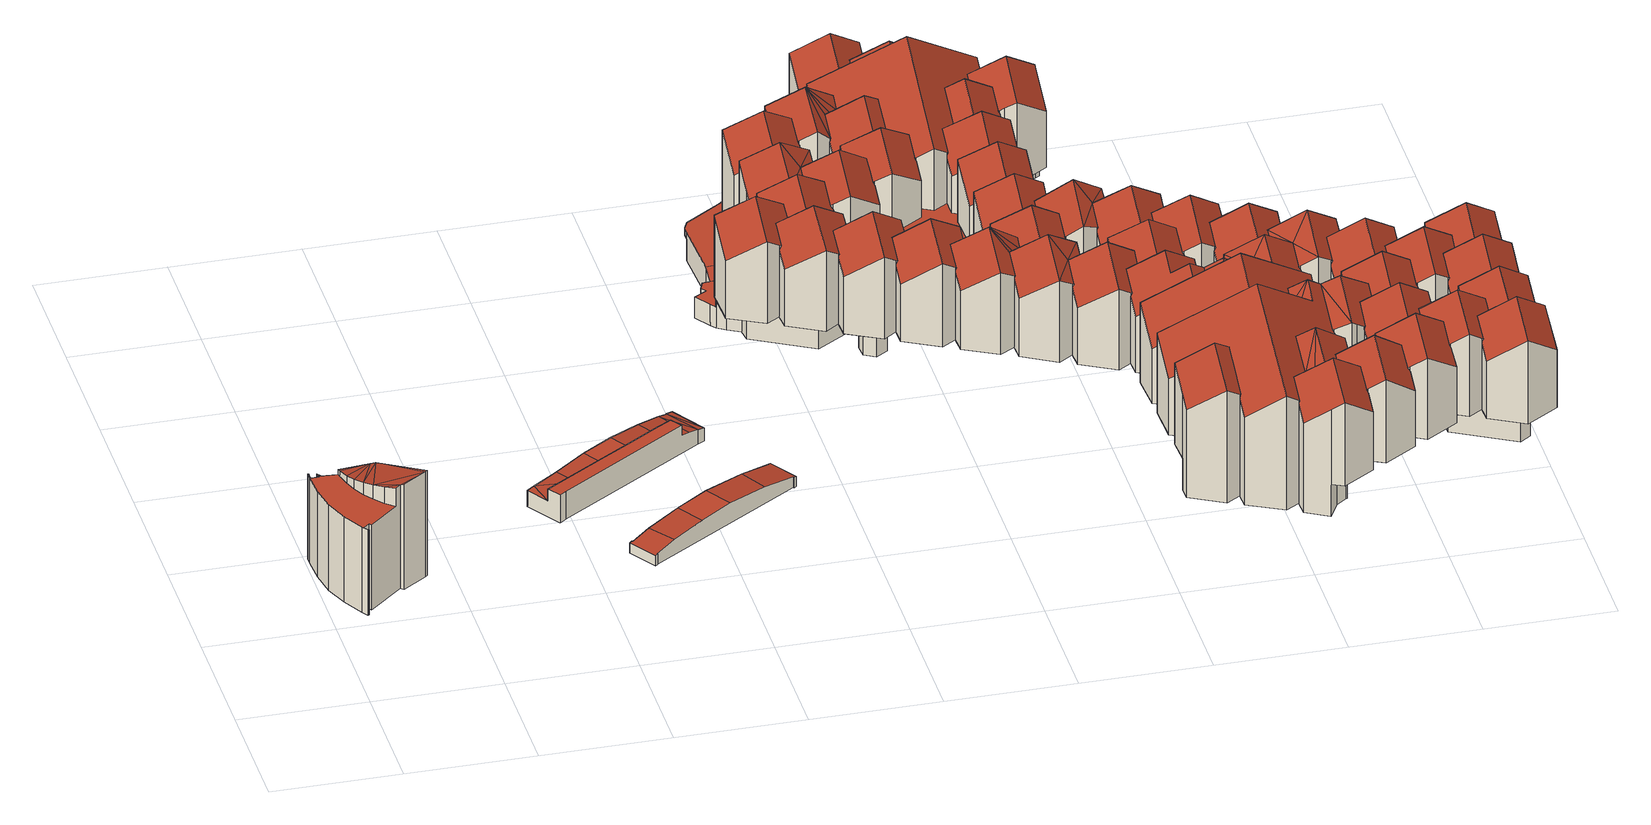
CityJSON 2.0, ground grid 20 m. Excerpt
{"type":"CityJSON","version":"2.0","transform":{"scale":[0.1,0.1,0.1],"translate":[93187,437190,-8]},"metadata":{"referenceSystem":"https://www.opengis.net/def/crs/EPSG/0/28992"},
"CityObjects":{
"building1":{"type":"Building","attributes":{"measuredHeight":17.92,"yearOfConstruction":1975,"LAAGSTE_BOUWLAAG":"-1","AANTAL_BOUWLAGEN":"2","AANTAL_ADRESSEN":"2","WIJK":"Rotterdam Centrum","PANDSOORT":"Vrijstaand","BUURT":"Stadsdriehoek","HOOGSTE_BOUWLAAG":"0"},"address":[{"CountryName":"Nederland","LocalityName":"Rotterdam","ThoroughfareNumber":"1-3","ThoroughfareName":"Blaak","PostalCode":"3011GA"}],"geometry":[{"type":"Solid","lod":"2","boundaries":[[[[0,1,2,3]],[[4,5,6,7]],[[8,9,10,11]],[[12,13,14,15]],[[11,12,15,8]],[[13,16,17,14]],[[16,18,19,20,21,17]],[[20,22,23,21]],[[24,25,26,27]],[[25,28,29,26]],[[30,31,32,33]],[[7,24,27,4]],[[34,35,36,37]],[[28,38,39,29]],[[38,40,41,39]],[[40,42,43,41]],[[35,43,42,36]],[[37,32,31,34]],[[1,44,45,46,2]],[[47,48,2,46,49]],[[9,45,44,10]],[[47,50,51,48]],[[49,52,53,47]],[[51,50,53,52,30,33]],[[54,0,3,55]],[[18,56,57,19]],[[58,59,60,61]],[[59,54,55,60]],[[22,6,5,23]],[[56,62,63,57]],[[62,58,61,63]],[[44,54,59]],[[44,1,0]],[[44,0,54]],[[44,59,58]],[[10,44,58]],[[10,58,62]],[[12,10,62]],[[16,62,56]],[[12,62,16]],[[16,56,18]],[[11,10,12]],[[12,16,13]],[[22,20,19,57,63,61,60,55,3,2,48,51,33,32,37,36,42,40,38,28,25,24,7,6]],[[47,53,50]],[[8,15,14,17,21,23,5,4,27,26,29,39,41,43,35,34,31,30,52,49,46,45,9]]]],"semantics":{"surfaces":[{"type":"WallSurface"},{"type":"RoofSurface"},{"type":"GroundSurface"}],"values":[[0,0,0,0,0,0,0,0,0,0,0,0,0,0,0,0,0,0,0,0,0,0,0,0,0,0,0,0,0,0,0,1,1,1,1,1,1,1,1,1,1,1,1,1,1,2]]}}]},
"building2":{"type":"Building","attributes":{"measuredHeight":4.65,"yearOfConstruction":1975,"LAAGSTE_BOUWLAAG":"0","AANTAL_BOUWLAGEN":"1","WIJK":"Rotterdam Centrum","BUURT":"Stadsdriehoek","HOOGSTE_BOUWLAAG":"0"},"geometry":[{"type":"Solid","lod":"2","boundaries":[[[[64,65,66,67]],[[68,69,70,71,72,73,74,75,76]],[[77,78,79,80]],[[81,82,83,84]],[[85,86,87,88]],[[89,90,91,92]],[[93,77,80,94]],[[86,95,64,67,91,90,87]],[[73,81,84,74]],[[94,85,88,93]],[[96,97,98,83,82,99]],[[92,96,99,89]],[[65,100,101,66]],[[102,103,104,105]],[[103,106,107,104]],[[106,98,97,107]],[[100,102,105,101]],[[71,79,78,72]],[[68,76,103,102]],[[74,84,83]],[[98,74,83]],[[106,74,98]],[[106,75,74]],[[69,68,102,100]],[[64,95,70,69,100,65]],[[94,86,85]],[[94,80,71]],[[94,71,86]],[[86,71,70]],[[86,70,95]],[[80,79,71]],[[66,101,105,104,107,97,96,92,91,67]],[[76,75,106,103]],[[73,72,78,77,93,88,87,90,89,99,82,81]]]],"semantics":{"surfaces":[{"type":"WallSurface"},{"type":"RoofSurface"},{"type":"GroundSurface"}],"values":[[0,0,0,0,0,0,0,0,0,0,0,0,0,0,0,0,0,0,1,1,1,1,1,1,1,1,1,1,1,1,1,1,1,2]]}}]},
"building3":{"type":"Building","attributes":{"measuredHeight":3.43,"yearOfConstruction":1982,"LAAGSTE_BOUWLAAG":"-1","AANTAL_BOUWLAGEN":"2","AANTAL_ADRESSEN":"1","WIJK":"Rotterdam Centrum","PANDSOORT":"Vrijstaand","BUURT":"Stadsdriehoek","HOOGSTE_BOUWLAAG":"0"},"address":[{"CountryName":"Nederland","LocalityName":"Rotterdam","ThoroughfareNumber":"11","ThoroughfareName":"Blaak","PostalCode":"3011GA"}],"geometry":[{"type":"Solid","lod":"2","boundaries":[[[[108,109,110,111]],[[112,113,114,115]],[[116,112,115,117]],[[118,119,120,121]],[[121,122,123,118]],[[119,114,113,120]],[[116,117,124,125,126,127,128,129]],[[130,131,132,133,123,122,134,135]],[[136,108,111,137]],[[137,138,139,136]],[[138,135,134,139]],[[128,110,109,129]],[[125,124,133,132]],[[118,123,133,124,117,115,114,119]],[[126,125,132,131]],[[127,126,131,130]],[[135,138,137,111,110,128,127,130]],[[134,122,121,120,113,112,116,129,109,108,136,139]]]],"semantics":{"surfaces":[{"type":"WallSurface"},{"type":"RoofSurface"},{"type":"GroundSurface"}],"values":[[0,0,0,0,0,0,0,0,0,0,0,0,1,1,1,1,1,2]]}}]},
"building4":{"type":"Building","attributes":{"measuredHeight":31.11,"yearOfConstruction":1984,"LAAGSTE_BOUWLAAG":"0","AANTAL_BOUWLAGEN":"8","AANTAL_ADRESSEN":"63","WIJK":"Rotterdam Centrum","PANDSOORT":"Half vrijstaand","BUURT":"Stadsdriehoek","HOOGSTE_BOUWLAAG":"6"},"address":[{"CountryName":"Nederland","LocalityName":"Rotterdam","ThoroughfareNumber":"22-110","ThoroughfareName":"Overblaak","PostalCode":"3011MH"}],"geometry":[{"type":"MultiSurface","lod":"2","boundaries":[[[140,141,142,143]],[[141,144,145,142]],[[144,146,147,145]],[[146,148,149,147]],[[148,150,151,149]],[[150,152,153,151]],[[152,154,155,153]],[[154,156,157,155]],[[156,158,159,157]],[[158,160,161,159]],[[160,162,163,161]],[[162,164,165,163]],[[164,166,167,165]],[[168,169,167,166,170,171]],[[170,172,173,171]],[[172,174,175,173]],[[174,176,177,175]],[[178,179,180,181]],[[179,182,183,180]],[[182,184,185,183]],[[186,187,188,189]],[[190,191,192,193]],[[194,195,196,197]],[[198,199,200,201]],[[199,202,203,200]],[[202,204,205,203]],[[204,194,197,205]],[[195,206,207,196]],[[208,209,210,211]],[[212,213,214,215]],[[206,216,217,207]],[[216,218,219,217]],[[220,221,222,223]],[[224,220,223,225]],[[226,227,228,229]],[[230,231,232,233]],[[231,234,235,232]],[[236,237,238,239]],[[240,241,242,243]],[[244,236,239,245]],[[209,246,247,210]],[[246,248,249,247]],[[250,251,252,253]],[[241,254,255,242]],[[254,256,257,255]],[[248,258,259,249]],[[260,261,262,263]],[[261,264,265,262]],[[264,266,267,265]],[[268,269,270,271]],[[269,272,273,270]],[[274,275,276,277]],[[275,278,279,276]],[[280,244,245,281]],[[256,280,281,257]],[[282,274,277,283]],[[284,285,286,287]],[[285,288,289,286]],[[290,208,211,291]],[[213,292,293,214]],[[294,226,229,295]],[[288,296,297,289]],[[296,284,287,297]],[[258,290,291,259]],[[266,298,299,267]],[[300,268,271,301]],[[298,300,301,299]],[[278,302,303,279]],[[304,305,306,307]],[[308,309,310,311]],[[272,260,263,273]],[[237,240,243,238]],[[227,304,307,228]],[[184,186,189,185]],[[312,190,193,313]],[[309,314,315,310]],[[316,212,215,317]],[[302,318,319,303]],[[318,320,321,319]],[[320,250,253,321]],[[322,323,324,325]],[[305,326,327,306]],[[328,329,330,331,332]],[[333,329,328,334]],[[335,336,337,338]],[[339,340,341,342]],[[343,344,345,346,347]],[[347,348,349,343]],[[350,351,352,353]],[[354,355,356,357]],[[352,351,358,169,168]],[[358,359,360,169]],[[361,362,363,364]],[[326,335,338,327]],[[365,366,367,368,369]],[[370,367,366]],[[371,372,373,374]],[[372,375,376,373]],[[375,339,342,376]],[[340,316,317,341]],[[377,378,379,380,381]],[[382,381,380,383]],[[384,385,222,223]],[[386,384,223,225]],[[387,388,389,390]],[[391,392,393,394]],[[395,391,394,396]],[[397,395,143,398]],[[399,400,401,402]],[[403,361,364,404]],[[405,387,390,406]],[[407,408,324,323,409]],[[410,407,409,411]],[[412,413,414,415,416]],[[417,412,416]],[[418,419,420,421,422]],[[418,423,419]],[[424,425,426,427]],[[428,429,425,426]],[[429,430,431,425]],[[432,431,425,424]],[[433,434,435,436,437]],[[433,438,434]],[[439,440,441,442]],[[443,444,445,446]],[[356,355,447,448,449]],[[450,448,447,451]],[[452,453,454,455]],[[456,457,458,459]],[[460,382,383,461]],[[462,463,464,465]],[[466,467,468,469]],[[470,471,472,473]],[[474,470,473,475]],[[476,331,330,477]],[[472,471,478,479,480]],[[471,481,478]],[[482,433,437,483]],[[484,466,469,485]],[[486,482,483,487]],[[488,452,455,489]],[[490,491,477]],[[477,491,492,493,476]],[[221,428,426,222]],[[427,385,222,426]],[[494,495,496,497,498,499]],[[499,498,178,181]],[[495,500,501,496]],[[462,465,502,503,504]],[[505,462,504]],[[500,506,507,501]],[[508,509,510,511]],[[509,512,513,510]],[[514,432,515,516]],[[517,460,461,518]],[[407,519,520,408]],[[444,521,522,445]],[[479,456,459,480]],[[523,524,525,526,527]],[[526,525,528,529,530,531]],[[176,524,523,177]],[[506,530,529,507]],[[532,514,516,533,534]],[[512,514,532,513]],[[535,536,537,538]],[[539,535,538,540]],[[463,541,542,464]],[[543,539,540,544]],[[448,545,546,449]],[[547,548,549,550]],[[401,400,551,547,550]],[[552,547,551,553]],[[554,555,556,557]],[[430,224,225,431]],[[558,386,181]],[[558,515,432,386]],[[555,559,560,556]],[[561,562,563,564]],[[562,418,422,563]],[[367,565,566,368]],[[565,567,568,566]],[[569,570,571,572]],[[570,573,574,571]],[[575,576,577,578]],[[579,580,581,582]],[[583,584,585,586]],[[584,587,588,585]],[[576,589,590,577]],[[591,592,593,594]],[[592,595,596,593]],[[597,598,599,600]],[[601,602,603,604]],[[602,605,606,603]],[[580,607,608,581]],[[412,609,610,413]],[[609,611,612,610]],[[613,597,600,614]],[[615,616,617,618]],[[619,620,621,622]],[[623,624,625,626]],[[627,628,629,630]],[[631,632,633,634]],[[635,636,637,638]],[[639,640,527,641]],[[642,643,644,645]],[[646,647,648,649]],[[650,651,652,653]],[[654,655,656,657]],[[655,658,659,656]],[[658,627,630,659]],[[660,642,645,661]],[[662,663,664,665]],[[663,666,667,664]],[[668,669,670,671]],[[672,673,674,675]],[[676,677,678,679]],[[680,681,682,683]],[[684,685,686,687]],[[442,688,689,439]],[[690,631,634,691]],[[692,693,694,695]],[[624,696,697,625]],[[693,698,699,694]],[[700,635,638,701]],[[702,703,704,705]],[[706,707,708,709]],[[616,710,711,617]],[[647,712,713,648]],[[714,715,716,717]],[[715,537,536,716]],[[718,719,720,721]],[[722,723,724,725]],[[723,333,334,724]],[[726,727,728,399,402]],[[728,729,399]],[[730,731,732,733]],[[731,704,703,732]],[[734,735,736,737]],[[735,738,739,736]],[[486,487,740,741,742]],[[743,486,742]],[[744,745,746,747,748]],[[744,749,745]],[[484,485,454,453,750]],[[751,484,750]],[[752,753,754,755,756]],[[757,753,752]],[[188,187,758,759,328,332]],[[559,760,761,762,560]],[[559,763,760]],[[488,489,349,348,764]],[[765,488,764]],[[519,766,767,768,520]],[[411,769,770]],[[519,410,411,770,766]],[[771,772,534]],[[534,533,493,492,771]],[[773,774,775,776,777,778,779,780,781,396,394,393,782]],[[287,286,289,297]],[[239,238,243,242,255,257,281,245]],[[783,496,501,507,529]],[[315,784,311,310]],[[425,431,225,223,222,426]],[[177,523,353,352,168,171,173,175]],[[785,786,787,788,789,790,791,792,793,794,343,349,489,455,454,485,469,468,475,473,472,480,459,458,406,390,389,795,796,797,798,799,800,801,802,803,737,736,739,725,724,334,328,759,313,193,192,201,200,203,205,197,196,207,217,219,804,805,806,807,808,809,810,811,812,813,369,368,566,568,586,585,588,578,577,590,582,581,608,814,815,816,622,621,817,818,665,664,667,819,701,638,637,661,645,644,657,656,659,630,629,414,413,610,612,604,603,606,518,461,383,380,820,821,822,823,824,825,826,827],[252,828,829,295,229,228,307,306,327,338,337,830,831,374,373,376,342,341,317,215,214,293,283,277,276,279,303,319,321,253],[301,271,270,273,263,262,265,267,299],[291,211,210,247,249,259],[357,356,449,546,726,402,401,550,549,832,325,324,408,520,768]],[[833,834,776,775]],[[834,835,777,776]],[[613,614,836,837,838]],[[839,613,838]],[[579,582,590,589,840]],[[841,579,840]],[[601,604,612,611,842]],[[843,601,842]],[[595,844,845,846,596]],[[595,847,844]],[[591,594,848,849,850]],[[851,591,850]],[[575,578,588,587,852]],[[853,575,852]],[[568,567,854,583,586]],[[855,583,854]],[[651,856,857,858,652]],[[651,859,856]],[[710,860,741,740,711]],[[710,861,860]],[[737,803,862,863,734]],[[862,864,863]],[[646,649,865,866,867]],[[867,868,646]],[[869,497,496,783]],[[870,871,829,828]],[[872,371,374,831]],[[730,733,706,709,873]],[[874,730,873]],[[738,875,722,725,739]],[[738,876,875]],[[811,810,877,878,879]],[[877,880,878]],[[758,312,313,759]],[[314,881,784,315]],[[882,883,702,705,884]],[[885,882,884]],[[886,887,827,826]],[[887,888,785,827]],[[888,889,786,785]],[[801,800,890,891,892]],[[890,893,891]],[[894,895,896,808,807]],[[894,897,895]],[[528,869,783,529]],[[191,198,201,192]],[[292,282,283,293]],[[251,870,828,252]],[[898,899,773,782]],[[900,901,790,789]],[[804,902,230,233,903,904]],[[233,905,903]],[[904,906,805,804]],[[907,900,789,788]],[[908,812,811,879,909]],[[910,908,909]],[[911,912,825,824]],[[913,914,421,420,915]],[[916,913,915]],[[917,918,919,920,921]],[[919,922,920]],[[923,907,788,787]],[[573,924,503,502,574]],[[573,925,924]],[[336,926,830,337]],[[927,928,929,930,931]],[[927,932,928]],[[933,934,935,936,937]],[[938,933,937]],[[939,940,363,362,941]],[[942,939,941]],[[881,308,311,784]],[[683,943,944,945,680]],[[946,944,943]],[[947,948,949,950,951]],[[952,947,951]],[[953,954,235,234,898,782]],[[955,235,954]],[[392,953,782,393]],[[889,923,787,786]],[[845,956,569,572,846]],[[957,569,956]],[[871,294,295,829]],[[218,902,804,219]],[[345,747,746,346]],[[958,959,821,820]],[[959,960,822,821]],[[961,344,343,794]],[[756,378,377,752]],[[962,911,824,823]],[[912,886,826,825]],[[899,963,774,773]],[[963,833,775,774]],[[964,755,754,965]],[[379,958,820,380]],[[901,966,791,790]],[[966,967,792,791]],[[748,964,965,744]],[[960,962,823,822]],[[967,968,793,792]],[[968,961,794,793]],[[926,872,831,830]],[[835,969,778,777]],[[969,970,779,778]],[[970,971,780,779]],[[971,972,781,780]],[[972,140,396,781]],[[521,973,974,975,522]],[[521,976,973]],[[388,977,978,795,389]],[[388,979,977]],[[674,673,980,403,404]],[[981,403,980]],[[517,518,606,605,982]],[[983,517,982]],[[406,458,457,984,405]],[[457,985,984]],[[541,986,849,848,542]],[[541,987,986]],[[354,357,768,767,988]],[[989,354,988]],[[929,990,554,557,930]],[[991,554,990]],[[474,475,468,467,992]],[[993,474,992]],[[322,325,832,994,995]],[[995,996,322]],[[443,446,436,435,997]],[[998,443,997]],[[545,999,727,726,546]],[[1000,1001,451]],[[451,1001,999,545,450]],[[761,1002,561,564,762]],[[1003,561,1002]],[[832,549,548,1004,994]],[[1005,1006,553]],[[553,1006,1004,548,552]],[[719,1007,1008,720]],[[598,1009,1010,1011,599]],[[598,1012,1009]],[[615,618,975,974,1013]],[[1014,615,1013]],[[1015,1016,1011,1010,1017]],[[1018,1015,1017]],[[1019,814,608,607,1020]],[[1021,1019,1020]],[[619,622,816,1022,1023]],[[1024,619,1023]],[[414,629,628,1025,415]],[[628,1026,1025]],[[632,1027,837,836,633]],[[632,1028,1027]],[[692,695,1029,1030,1031]],[[1032,692,1031]],[[1033,1034,1035,1036,1037]],[[1038,1035,1034]],[[685,1039,1040,1041,686]],[[685,1042,1039]],[[1043,1044,544]],[[440,543,544,1044,441]],[[896,1045,809,808]],[[1046,365,369,813]],[[668,671,1041,1040,1047]],[[1048,668,1047]],[[696,1049,1050,1051,697]],[[1052,1050,1049]],[[1007,1053,708,707,1008]],[[1007,1054,1053]],[[933,1055,1056,934]],[[1057,1058,799,798]],[[1058,890,800,799]],[[944,1059,1060,945]],[[882,1061,1062,883]],[[1045,877,810,809]],[[906,1063,806,805]],[[1063,894,807,806]],[[913,1064,1065,914]],[[1064,927,931,1065]],[[677,1066,718,721,678]],[[1067,718,1066]],[[798,797,1068,1069,1057]],[[1068,1070,1069]],[[892,1071,802,801]],[[636,1072,660,661,637]],[[636,1073,1072]],[[1074,1075,700,701,819]],[[1074,1076,1075]],[[1071,862,803,802]],[[1059,936,935,1060]],[[360,359,1077,1078,1079]],[[1080,1078,1077]],[[1081,1082,639,641,1083]],[[1084,639,1082]],[[712,1085,1033,1037,713]],[[712,1086,1085]],[[908,1046,813,812]],[[623,626,917,921,1087]],[[1088,623,1087]],[[714,717,508,511,1089]],[[1090,714,1089]],[[527,640,350,353,523]],[[1055,919,918,1056]],[[1091,1092,1093,818,817]],[[1091,1094,1092]],[[949,699,698,1095,950]],[[1096,1095,698]],[[1097,1098,1081,1083,1099]],[[1097,1100,1098]],[[1101,682,681,1102]],[[1103,1104,866,865,1105]],[[1103,1106,1104]],[[657,644,643,1107,654]],[[643,1108,1107]],[[857,1109,690,691,858]],[[1110,690,1109]],[[1061,1030,1029,1062]],[[947,1101,1102,948]],[[939,1111,1112,940]],[[1111,397,398,1112]],[[1113,1114,1115]],[[1116,1117,1118,1119,1120]],[[1121,1122,1123]],[[1118,1117,1124]],[[1125,1126,1127]],[[1128,1129,1130,1131]],[[1132,1133,1134]],[[1135,1136,1137,1138,1139]],[[1140,1138,1137]],[[1114,1141,1142,1115]],[[1143,1144,1145,1146]],[[493,533,516,515,558,181,180,183,185,189,188,332,331,476]],[[1147,1125,1148]],[[1135,1139,1149,1131,1130]],[[1150,1123,1122,1151,1152]],[[1153,1122,1121]],[[1128,1131,1149]],[[1154,1155,1156,1157,1158]],[[1159,1160,1161]],[[1162,1163,1164]],[[1125,1127,1148]],[[1156,1155,1165]],[[1114,1113,1166,1141]],[[1148,1127,1167]],[[1168,1052,1049,696,1164,1033,1085,1086]],[[1169,938,937,936,1170]],[[500,495,494,385,427,509,508,717,716,536,535,531,530,506]],[[1153,1121,1171]],[[1161,1160,1172,1173]],[[1144,1143,1174]],[[1175,1176,1177]],[[892,891,893,1178,1179,705,704,1180]],[[1164,1181,1162]],[[952,951,950,1182,1183,1184]],[[1185,1186,1187]],[[1162,1188,1150,1152,1163]],[[1189,1190,1191]],[[1162,1181,1188]],[[1192,1193,1140,1137,1136]],[[1099,526,531,535,539,543,440,439,689]],[[519,407,410]],[[1129,1194,1130]],[[633,836,614,600,599,1011,1016,653,652,858,691,634]],[[914,1065,931,930,557,556,560,762,564,563,422,421]],[[1195,505,504,503,1196]],[[1132,1134,1197]],[[448,450,545]],[[1134,1133,1172]],[[1130,849,986,987]],[[1198,1133,1132]],[[1133,1198,1199,1172]],[[547,552,548]],[[487,483,437,436,446,445,522,975,618,617,711,740]],[[1130,1194,849]],[[572,571,574,502,465,464,542,848,594,593,596,846]],[[1196,503,1146]],[[1145,1196,1146]],[[463,462,505,1195,1192,1136,1135,1130,987,541]],[[1194,1141,1166]],[[849,1194,1166]],[[1200,1201,765,764,348]],[[1142,1141,1202]],[[1141,741,1202]],[[438,433,482,486,743,1141,1194,1129]],[[1196,1145,481,471,470,474,993,1193,1192,1195]],[[1203,1173,1172]],[[1199,1203,1172]],[[517,983,1173,1203,382,460]],[[1167,1204,976]],[[1204,1205,1206]],[[1206,976,1204]],[[751,1207,1208,467,466,484]],[[555,554,991,1209,1210,1211,763,559]],[[420,1212,1213]],[[853,1214,1215,589,576,575]],[[1216,1217,1146,925,573,570,569,957]],[[851,1166,1215,1214,847,595,592,591]],[[1084,1218,1219,350,640,639]],[[660,1220,1221,1108,643,642]],[[1222,1096,698,693]],[[1223,1224,1225]],[[1226,1227,1228,859,651,650,1015,1018]],[[663,1229,1230,1076,1074,666]],[[367,370,1212,1231,567,565]],[[1232,1233,1234]],[[1096,1235,1232,1234,1236,1182,950,1095]],[[1237,1238,1239,1240,1241]],[[1242,1243,1244]],[[700,1245,1246,1073,636,635]],[[1164,1163,1038]],[[1222,1232,1235]],[[1096,1222,1235]],[[978,1247,796,795]],[[1050,676,679,1051]],[[1093,662,665,818]],[[1247,1068,797,796]],[[1035,684,687,1036]],[[669,1103,1105,670]],[[1019,1248,815,814]],[[1248,1022,816,815]],[[688,1097,1099,689]],[[1015,650,653,1016]],[[620,1091,817,621]],[[1078,672,675,1079]],[[666,1074,819,667]],[[1003,1249,1231,1212,423,418,562,561]],[[584,583,855,1250,1251,587]],[[692,1032,1252,1222,693]],[[978,1222,1252,1070,1068,1247]],[[1237,1241,1253]],[[1088,1254,1164,696,624,623]],[[1042,1151,1153]],[[1255,1176,1175,1256,1014,1013,974,1257]],[[1110,1246,1245,1258,1028,632,631,690]],[[672,1078,1080,1240,1239,673]],[[1120,1012,1116]],[[1202,607,580,579,841,1142]],[[412,417,1259,1260,611,609]],[[658,655,654,1261]],[[663,662,1093,1229]],[[1233,1222,1262]],[[839,1255,1257,1116,1012,598,597,613]],[[1222,1233,1232]],[[1026,628,627,658,1261,1263]],[[1051,679,678,721,720,1008,707,706,733,732,703,702,883,1062,1029,695,694,699,949,948,1102,681,680,945,1060,935,934,1056,918,917,626,625,697]],[[749,744,965,754,1264,453,452,488,765,1201]],[[1209,985,457,456,479,1210]],[[1213,1212,365]],[[1094,1091,620,619,1024,1265,1266,1267]],[[1014,1256,1268,1269,861,710,616,615]],[[687,686,1041,671,670,1105,865,649,648,713,1037,1036]],[[1268,1022,1248,1019,1021,1269]],[[1038,1163,1152,1151,1042,685,684,1035]],[[1100,1097,688,442,1153,1171]],[[1043,1270,441,1044]],[[1103,669,668,1048,1271,1272,1273,1106]],[[1274,1275,1276]],[[1277,1278,1275,1274]],[[1279,1280,1281,1282,722,875,876,1283]],[[1277,1284,1278]],[[647,646,868,1275,1285,1168,1086,712]],[[1280,1279,1286]],[[1050,1052,1168,1285,677,676]],[[1273,1272,537,715,714,1090]],[[1276,1275,866]],[[1287,1288,1289,1054,1007,719,718,1067]],[[1275,868,867,866]],[[333,723,722,1282]],[[874,1290,1291,1180,704,731,730]],[[885,1179,1178,1292,1030,1061,882]],[[864,862,1071,892,1180,1291]],[[1262,1293,1236,1234,1233]],[[1184,1183,1294]],[[910,1295,1213,365,1046,908]],[[1296,1297,1298,1154,1158]],[[654,1107,1108,1221,1224,1223,1263,1261]],[[1010,1009,1012,1120]],[[1110,1109,857,1220,660,1072,1073,1246]],[[942,1299,1300,397,1111,939]],[[1259,417,416,415,1227,1226,1190,1189]],[[837,1027,1028,1258,1242,1244,1267,1266]],[[849,1166,851,850]],[[1250,855,854,567,1231,1249,1186,1185]],[[1226,1018,1017,1010,1120,1301,1191,1190]],[[420,419,423,1212]],[[1209,991,990,929]],[[405,984,985,1209]],[[1302,729,728,727,1134,1172,1160,1159]],[[1178,893,890,1058,1057,1292]],[[932,1236,1293,929,928]],[[913,916,1183,1182,1236,932,927,1064]],[[1303,922,919,1055,933,938,1169,1304]],[[235,955,1296,1158,1157,905,233,232]],[[1208,435,434,438,1129,1128,1149,1139,1138,1140,1193,993,992,467]],[[1000,1197,1134,727,999,1001]],[[897,894,1063,906,1304,1169]],[[1276,511,510,513,532,534,772,1274]],[[333,1282,1281,490,477,330,329]],[[977,979,1262,1222,978]],[[1305,1298,1297]],[[351,350,1219,359,358]],[[348,347,346,746,1200]],[[1294,1306,1307]],[[165,167,169,360,1079,675,674,404,364,363,940,1112,398,143,142,145,147,149,151,153,155,157,159,161,163]],[[906,904,903,905,1157,1156,1165,1303,1304]],[[392,391,395,397,1300]],[[1127,1204,1167]],[[1265,1024,1023,1022,1268,1256,1175,1177]],[[1204,767,1205]],[[1294,1183,1306]],[[1283,876,738,735,734,1308]],[[1309,1310,1170,936,1059,944,946]],[[521,444,443,998,1167,976]],[[896,1170,1310,880,877,1045]],[[745,749,1201,1200,746]],[[952,1184,1311,682,1101,947]],[[1293,1209,929]],[[405,1209,1293]],[[381,382,1203,1199,757,752,377]],[[1297,1296,955,954,953,392,1300,1299,1305]],[[415,1025,1026,1263,1223,1225,1228,1227]],[[384,385,494,499,181,386]],[[427,385,384,386]],[[432,424,427,386]],[[512,509,427,424,432,514]],[[1210,479,478,481,1145,1144,1174,1211]],[[1167,998,997,435,1208,1207,1147,1148]],[[1126,1125,1147,1207,751,750,453,1264]],[[853,852,587,1251,845,844,847,1214]],[[700,1075,1076,1230,1243,1242,1258,1245]],[[1043,544,540,538,537,1272,1271,1270]],[[1146,503,924,925]],[[1141,743,742,741]],[[365,1212,370,366]],[[1057,1069,1070,1252,1032,1031,1030,1292]],[[1269,1021,1020,607,1202,741,860,861]],[[729,1302,1312,1313,1005,553,551,400,399]],[[1259,1189,1191,1301,996,995,994,1260]],[[763,1211,1174,1143,1146,1217,761,760]],[[1094,1267,1244,1243,1230,1229,1093,1092]],[[1216,957,956,845,1251,1250,1185,1187]],[[1142,841,840,589,1215,1166,1113,1115]],[[1238,981,980,673,1239]],[[1173,983,982,605,1312,1302,1159,1161]],[[859,1228,1225,1224,1221,1220,857,856]],[[1249,1003,1002,761,1217,1216,1187,1186]],[[1198,1132,1197,1000,451,447,355,354,989,1204,1127,1126,1264,754,753,757,1199]],[[989,988,767,1204]],[[767,766,770,769,1119,1118,1124,1206,1205]],[[1313,843,842,611,1260,994,1004,1006,1005]],[[996,1301,1120,1119,769,411,409,323,322]],[[1255,839,838,837,1266,1265,1177,1176]],[[976,1206,1124,1117,1116,1257,974,973]],[[1240,1080,1077,359,1219,1218,1253,1241]],[[1237,1253,1218,1084,1082,1081,1314,362,361,403,981,1238]],[[1100,1171,1121,1123,1150,1188,1181,1254,1088,1087,921,1314,1081,1098]],[[1164,1038,1034,1033]],[[1040,1039,1042,1153]],[[1271,1048,1047,1040,1153,442,441,1270]],[[1090,1089,511,1276,866,1104,1106,1273]],[[1287,1067,1066,677,1285,1275,1278,1284]],[[708,1053,1054,1289,1286,1279,1283,1308]],[[1284,1277,1274,772,771,492,1288,1287]],[[490,1281,1280,1286,1289,1288,492,491]],[[709,1290,874,873]],[[885,884,705,1179]],[[709,708,1308,734,863,864,1291,1290]],[[1183,916,915,420,1213,1295,1307,1306]],[[1307,1295,910,909,879,1311,1184,1294]],[[683,1309,946,943]],[[880,1310,1309,683,682,1311,879,878]],[[1165,1155,1154,1298,1305,1299,942,941,362,1314,921,920,922,1303]],[[897,1169,1170,896,895]],[[979,388,387,405,1293,1262]],[[1083,641,527,526,1099]],[[1122,1153,1151]],[[1164,1254,1181]],[[1313,1312,605,602,601,843]],[[899,898,234,231,230,902,218,216,206,195,194,204,202,199,198,191,190,312,758,187,186,184,182,179,178,498,497,869,528,525,524,176,174,172,170,166,164,162,160,158,156,154,152,150,148,146,144,141,140,972,971,970,969,835,834,833,963],[429,428,221,220,224,430],[285,284,296,288],[314,309,308,881],[244,280,256,254,241,240,237,236]],[[264,261,260,272,269,268,300,298,266]],[[960,959,958,379,378,756,755,964,748,747,345,344,961,968,967,966,901,900,907,923,889,888,887,886,912,911,962]],[[316,340,339,375,372,371,872,926,336,335,326,305,304,227,226,294,871,870,251,250,320,318,302,278,275,274,282,292,213,212]],[[209,208,290,258,248,246]]],"semantics":{"surfaces":[{"type":"WallSurface"},{"type":"OuterCeilingSurface"},{"type":"RoofSurface"},{"type":"GroundSurface"}],"values":[0,0,0,0,0,0,0,0,0,0,0,0,0,0,0,0,0,0,0,0,0,0,0,0,0,0,0,0,0,0,0,0,0,0,0,0,0,0,0,0,0,0,0,0,0,0,0,0,0,0,0,0,0,0,0,0,0,0,0,0,0,0,0,0,0,0,0,0,0,0,0,0,0,0,0,0,0,0,0,0,0,0,0,0,0,0,0,0,0,0,0,0,0,0,0,0,0,0,0,0,0,0,0,0,0,0,0,0,0,0,0,0,0,0,0,0,0,0,0,0,0,0,0,0,0,0,0,0,0,0,0,0,0,0,0,0,0,0,0,0,0,0,0,0,0,0,0,0,0,0,0,0,0,0,0,0,0,0,0,0,0,0,0,0,0,0,0,0,0,0,0,0,0,0,0,0,0,0,0,0,0,0,0,0,0,0,0,0,0,0,0,0,0,0,0,0,0,0,0,0,0,0,0,0,0,0,0,0,0,0,0,0,0,0,0,0,0,0,0,0,0,0,0,0,0,0,0,0,0,0,0,0,0,0,0,0,0,0,0,0,0,0,0,0,0,0,0,0,0,0,0,0,0,0,0,0,0,1,1,1,1,1,1,1,1,0,0,0,0,0,0,0,0,0,0,0,0,0,0,0,0,0,0,0,0,0,0,0,0,0,0,0,0,0,0,0,0,0,0,0,0,0,0,0,0,0,0,0,0,0,0,0,0,0,0,0,0,0,0,0,0,0,0,0,0,0,0,0,0,0,0,0,0,0,0,0,0,0,0,0,0,0,0,0,0,0,0,0,0,0,0,0,0,0,0,0,0,0,0,0,0,0,0,0,0,0,0,0,0,0,0,0,0,0,0,0,0,0,0,0,0,0,0,0,0,0,0,0,0,0,0,0,0,0,0,0,0,0,0,0,0,0,0,0,0,0,0,0,0,0,0,0,0,0,0,0,0,0,0,0,0,0,0,0,0,0,0,0,0,0,0,0,0,0,0,0,0,0,0,0,0,0,0,0,0,0,0,0,0,0,0,0,0,0,0,0,0,0,0,0,0,0,0,0,0,0,0,0,0,0,0,0,0,0,0,0,0,0,0,0,0,0,0,0,2,2,2,2,2,2,2,2,2,2,2,2,2,2,2,2,2,2,2,2,2,2,2,2,2,2,2,2,2,2,2,2,2,2,2,2,2,2,2,2,2,2,2,2,2,2,2,2,2,2,2,2,2,2,2,2,2,2,2,2,2,2,2,2,2,2,2,2,2,2,2,2,2,2,2,2,2,2,2,2,2,2,2,2,2,2,2,2,2,2,2,2,0,0,0,0,0,0,0,0,0,0,0,0,0,2,2,2,2,2,2,2,2,2,2,2,2,2,2,2,2,2,2,2,2,2,2,2,2,2,2,2,2,2,2,2,2,2,2,2,2,2,2,2,2,2,2,2,2,2,2,2,2,2,2,2,2,2,2,2,2,2,2,2,2,2,2,2,2,2,2,2,2,2,2,2,2,2,2,2,2,2,2,2,2,2,2,2,2,2,2,2,2,2,2,2,2,2,2,2,2,2,2,2,2,2,2,2,2,2,2,2,2,2,2,2,2,2,2,2,2,2,2,2,2,2,2,2,2,2,2,2,2,2,2,2,2,2,2,2,2,2,2,2,2,2,2,2,2,2,2,2,2,2,2,2,2,2,3,3,3,3,3]}}]}
},
"vertices":[
[49,375,160],[48,381,159],[48,381,151],[49,375,151],[55,225,6],[49,233,6],[49,233,151],[55,225,151],[162,308,6],[103,379,6],[103,379,164],[162,308,185],[158,305,185],[121,280,185],[121,280,6],[158,305,6],[116,284,182],[116,284,6],[108,277,182],[108,277,151],[62,238,151],[62,238,6],[59,241,151],[59,241,6],[54,225,151],[47,234,151],[47,234,6],[54,225,6],[29,268,151],[29,268,6],[20,381,6],[7,381,6],[7,381,151],[20,381,151],[7,392,6],[6,392,6],[6,392,151],[7,392,151],[15,304,151],[15,304,6],[8,342,151],[8,342,6],[6,381,151],[6,381,6],[95,379,163],[95,379,6],[48,381,6],[31,382,147],[31,382,151],[31,382,6],[20,383,147],[20,383,151],[20,395,6],[20,395,147],[54,355,163],[54,355,151],[94,289,179],[94,289,151],[70,320,171],[61,337,167],[61,337,151],[70,320,151],[81,304,175],[81,304,151],
[556,376,142],[544,394,142],[544,394,159],[556,376,159],[452,383,150],[500,413,146],[536,436,140],[551,446,136],[551,446,112],[317,297,112],[317,297,141],[356,321,144],[405,352,150],[561,453,112],[551,447,112],[551,447,136],[561,453,134],[316,297,112],[306,291,112],[306,291,139],[316,297,141],[585,393,136],[585,394,136],[585,394,112],[585,393,112],[351,243,112],[350,244,112],[350,244,159],[351,243,159],[595,399,112],[595,399,134],[569,384,140],[341,237,159],[328,257,159],[328,257,139],[341,237,112],[521,380,146],[521,380,159],[473,349,150],[425,319,150],[425,319,159],[473,349,159],[378,289,144],[378,289,159],
[664,283,118],[661,281,118],[661,281,136],[664,283,135],[420,128,118],[416,125,118],[416,125,135],[420,128,136],[421,127,118],[421,127,136],[448,85,136],[444,82,135],[444,82,118],[448,85,118],[447,86,118],[447,86,136],[449,145,143],[500,177,150],[550,209,152],[613,249,146],[661,280,136],[661,280,118],[637,207,146],[576,168,152],[526,136,150],[478,105,144],[687,238,118],[687,238,136],[692,240,118],[692,240,135],[688,237,136],[688,237,118],
[1235,993,95],[1241,997,95],[1241,997,164],[1234,992,164],[1211,1070,95],[1211,1070,164],[1203,1066,95],[1203,1066,164],[1180,1051,95],[1180,1051,164],[1157,1063,95],[1157,1063,164],[1144,1070,95],[1144,1070,164],[1099,1094,95],[1099,1094,164],[1028,1132,95],[1028,1132,164],[1034,1144,95],[1034,1144,164],[1050,1174,95],[1050,1174,164],[1019,1190,95],[1019,1190,164],[1006,1165,95],[1006,1165,164],[996,1145,95],[996,1145,164],[986,1126,149],[986,1126,164],[970,1096,95],[970,1096,149],[953,1103,95],[953,1103,149],[935,1093,95],[935,1093,149],[936,1074,95],[936,1074,149],[700,783,95],[688,782,95],[688,782,131],[700,783,131],[682,768,95],[682,768,131],[688,760,95],[688,760,131],[668,748,95],[685,723,95],[685,723,131],[668,748,131],[725,695,95],[727,675,95],[727,675,149],[725,695,149],[1074,783,95],[1121,813,95],[1121,813,149],[1074,783,149],[821,624,95],[905,677,95],[905,677,149],[821,624,149],[995,734,95],[995,734,149],[1066,778,95],[1066,778,149],[1131,820,95],[1131,820,149],[914,616,95],[896,625,95],[896,625,149],[914,616,149],[1724,316,95],[1733,312,95],[1733,312,149],[1724,316,149],[1131,827,95],[1131,827,149],[1131,840,95],[1131,840,149],[737,807,95],[737,808,95],[737,808,130],[737,807,130],[738,784,95],[738,784,130],[1603,230,95],[1628,217,95],[1628,217,149],[1603,230,149],[1141,874,95],[1163,888,95],[1163,888,245],[1141,874,264],[1162,915,95],[1162,915,264],[871,766,95],[866,764,95],[866,764,130],[871,766,130],[844,723,95],[838,727,95],[838,727,130],[844,723,130],[863,782,95],[863,782,130],[878,614,95],[878,614,149],[879,593,95],[879,593,149],[1599,339,95],[1582,347,95],[1582,347,149],[1599,339,149],[834,747,95],[834,747,130],[818,754,95],[818,754,130],[897,583,95],[897,583,149],[1135,753,95],[1132,755,95],[1132,755,149],[1135,753,149],[1123,760,95],[1123,760,149],[1116,764,95],[1116,764,149],[1118,722,95],[1125,726,95],[1125,726,149],[1118,722,149],[1135,732,95],[1135,732,149],[1728,440,95],[1645,387,95],[1645,387,149],[1728,440,149],[1637,383,95],[1637,383,149],[831,762,95],[831,762,130],[1747,430,95],[1747,430,149],[834,878,95],[813,879,95],[813,879,130],[834,878,130],[812,906,95],[812,906,130],[915,595,95],[915,595,149],[1751,323,95],[1751,323,149],[1586,219,95],[1586,219,149],[834,901,95],[834,901,130],[1098,754,95],[1098,754,149],[1099,732,95],[1099,732,149],[1638,364,95],[1638,364,149],[1643,236,95],[1660,238,95],[1660,238,149],[1643,236,149],[850,970,95],[859,951,95],[859,951,130],[850,970,130],[705,706,95],[705,706,149],[840,942,95],[840,942,130],[1709,288,95],[1709,288,149],[1631,359,95],[1631,359,149],[1611,347,95],[1611,347,149],[1557,197,261],[1534,209,242],[1534,209,149],[1557,197,149],[1664,227,95],[1664,227,149],[691,715,149],[691,715,286],[740,746,246],[740,746,131],[691,715,131],[689,714,288],[689,714,149],[1644,209,95],[1645,189,95],[1645,189,149],[1644,209,149],[1735,267,95],[1726,261,95],[1726,261,149],[1735,267,149],[1237,131,149],[1237,131,95],[1238,110,95],[1238,110,244],[1237,131,259],[1235,171,287],[1235,171,149],[899,1112,286],[950,1144,243],[950,1144,149],[899,1112,149],[1487,233,262],[1488,208,244],[1488,208,149],[1487,233,149],[986,1126,271],[1004,1116,286],[1004,1116,164],[1103,1063,244],[1158,1034,287],[1158,1034,164],[1103,1063,164],[1246,649,288],[1247,621,274],[1247,621,270],[1247,621,149],[1246,649,149],[1247,619,273],[1754,257,95],[1741,263,95],[1741,263,149],[1754,257,149],[1736,266,95],[1736,266,149],[1391,30,247],[1391,30,95],[1427,11,95],[1427,11,149],[1427,11,276],[1446,2,291],[1446,2,149],[737,807,141],[737,808,142],[738,784,132],[1075,452,248],[1074,478,266],[1074,478,149],[1075,452,149],[1236,935,244],[1185,902,287],[1185,902,149],[1236,935,149],[1234,992,285],[1234,992,149],[1234,995,287],[1234,995,164],[1491,155,259],[1512,169,239],[1512,169,149],[1491,155,149],[1081,1049,262],[1081,1049,164],[1128,423,288],[1128,423,149],[1533,219,179],[1533,219,149],[1533,219,249],[1532,235,179],[1532,235,259],[1640,153,262],[1640,153,149],[1665,140,149],[1665,140,288],[1640,153,268],[1638,154,266],[1220,571,269],[1220,571,273],[1197,556,288],[1197,556,183],[1220,571,183],[1222,572,272],[758,807,142],[758,807,130],[758,809,130],[758,809,142],[758,809,95],[758,807,95],[758,785,95],[758,785,130],[758,785,132],[1460,366,262],[1460,366,268],[1483,355,286],[1483,355,183],[1460,366,183],[1458,367,266],[830,979,153],[831,961,152],[831,961,276],[830,979,289],[1484,328,261],[1506,343,242],[1506,343,183],[1484,328,183],[1480,202,251],[1480,202,161],[1480,202,149],[1466,193,161],[1466,193,263],[1233,197,244],[1231,257,286],[1231,257,149],[1233,197,149],[1152,412,245],[1150,438,264],[1150,438,149],[1152,412,149],[1495,34,248],[1495,34,149],[1331,409,262],[1353,423,243],[1353,423,183],[1331,409,183],[1230,284,242],[1227,343,285],[1227,343,149],[1230,284,149],[1227,370,244],[1226,396,263],[1226,396,149],[1227,370,149],[1250,358,262],[1250,358,149],[764,734,131],[764,734,264],[1226,396,269],[1206,383,286],[1206,383,149],[1229,398,267],[1482,380,243],[1482,380,183],[1254,272,262],[1254,272,149],[1481,407,263],[1481,407,183],[1257,185,262],[1257,185,149],[764,732,267],[764,734,269],[763,759,286],[763,759,131],[699,807,141],[695,901,142],[695,901,130],[695,901,95],[699,806,95],[699,806,141],[695,914,142],[695,914,130],[1330,435,183],[1330,435,287],[1331,409,269],[1331,406,266],[701,926,143],[701,926,130],[759,846,143],[760,809,142],[760,809,261],[759,846,288],[761,787,133],[761,787,245],[765,785,132],[758,785,131],[765,785,131],[1494,60,266],[1494,60,149],[1519,226,179],[1519,226,149],[1529,331,258],[1529,331,183],[901,1052,149],[901,1052,95],[879,1038,95],[879,1038,162],[901,1052,162],[755,960,95],[755,960,130],[755,960,144],[761,964,144],[765,785,247],[786,774,131],[786,774,263],[773,944,144],[755,933,144],[755,933,288],[773,944,273],[807,966,149],[807,966,246],[1375,412,261],[1375,412,183],[827,955,151],[827,955,262],[1480,186,161],[1480,186,149],[1522,164,175],[1535,172,175],[1535,172,149],[1522,164,149],[1522,164,247],[1536,157,175],[1536,157,258],[1177,488,266],[1200,503,246],[1200,503,183],[1177,488,183],[738,784,131],[1223,491,264],[1223,491,183],[1245,531,266],[1221,543,248],[1221,543,183],[1245,531,183],[1270,636,251],[1270,636,149],[1323,609,291],[1323,609,149],[1328,487,262],[1329,461,243],[1329,461,183],[1328,487,183],[1307,447,262],[1307,447,183],[1401,541,263],[1422,555,245],[1422,555,149],[1401,541,149],[1477,500,263],[1500,515,244],[1500,515,149],[1477,500,149],[1324,582,266],[1346,595,247],[1346,595,149],[1324,582,149],[1399,568,288],[1399,568,149],[1476,527,288],[1476,527,149],[1397,451,260],[1374,463,241],[1374,463,183],[1397,451,183],[1373,489,260],[1373,489,183],[1635,299,240],[1613,285,260],[1613,285,183],[1635,299,183],[1568,107,262],[1569,80,244],[1569,80,149],[1568,107,149],[1518,48,290],[1518,48,149],[1553,487,289],[1553,487,149],[1642,127,245],[1642,127,149],[1591,94,287],[1591,94,149],[1634,326,260],[1634,326,183],[1550,369,262],[1527,382,243],[1527,382,183],[1550,369,183],[1630,420,262],[1653,434,243],[1653,434,149],[1630,420,149],[1015,822,264],[1016,796,245],[1016,796,183],[1015,822,183],[1687,128,246],[1686,154,264],[1686,154,149],[1687,128,149],[1680,301,241],[1679,327,260],[1679,327,183],[1680,301,183],[1785,305,243],[1763,291,262],[1763,291,149],[1785,305,149],[926,1039,263],[901,1052,244],[926,1039,162],[1788,218,244],[1766,204,263],[1766,204,149],[1788,218,149],[865,824,264],[888,839,245],[888,839,183],[865,824,183],[1659,261,241],[1682,249,260],[1682,249,183],[1659,261,183],[1789,192,287],[1792,132,247],[1792,132,149],[1789,192,149],[1741,100,290],[1741,100,149],[1785,279,285],[1785,279,149],[1725,480,245],[1779,452,288],[1779,452,149],[1725,480,149],[1782,391,244],[1782,391,149],[862,903,265],[864,877,247],[864,877,183],[862,903,183],[1027,1103,244],[1080,1075,286],[1080,1075,164],[1027,1103,164],[943,750,244],[892,717,287],[892,717,183],[943,750,183],[1080,694,183],[1066,685,183],[1066,685,287],[1080,694,275],[908,878,243],[907,904,262],[907,904,183],[908,878,183],[881,1011,246],[881,1011,160],[1703,289,259],[1703,289,183],[1024,570,266],[1047,584,248],[1047,584,183],[1024,570,183],[965,764,285],[965,764,183],[1069,572,260],[1069,572,183],[1783,365,287],[1783,365,149],[947,621,183],[946,637,183],[946,637,288],[947,621,277],[871,664,183],[870,677,183],[870,677,285],[871,664,276],[1526,408,263],[1526,408,183],[911,827,263],[911,827,183],[782,861,265],[758,873,247],[758,873,143],[782,861,144],[869,730,261],[870,704,243],[870,704,183],[869,730,183],[745,626,288],[691,654,247],[691,654,149],[745,626,149],[1490,181,149],[1490,181,284],[1491,155,267],[1491,152,264],[876,655,259],[892,665,245],[892,665,183],[876,655,183],[822,585,286],[768,614,245],[768,614,149],[822,585,149],[766,639,262],[766,639,149],[1505,395,183],[1505,395,288],[1481,407,269],[1478,408,267],[1313,96,262],[1313,96,268],[1291,82,286],[1291,82,95],[1313,96,95],[1315,98,266],[1254,272,266],[1256,273,265],[1390,56,265],[1390,56,270],[1369,43,288],[1369,43,95],[1390,56,95],[1392,58,268],[692,715,95],[692,715,149],[1223,491,270],[1222,516,289],[1222,516,183],[1223,488,268],[1257,185,269],[1260,187,267],[1519,226,275],[1511,221,282],[1511,221,149],[1534,236,263],[1532,235,264],[786,774,268],[787,775,266],[1184,941,149],[1200,951,149],[1202,952,149],[1201,971,149],[1201,973,149],[1194,977,149],[1205,997,149],[1219,990,149],[1222,985,149],[1168,911,149],[756,933,130],[819,952,130],[1454,235,149],[1454,246,149],[1435,255,149],[1344,199,149],[1345,179,149],[1306,154,149],[1287,163,149],[1271,152,149],[1271,147,149],[1262,147,149],[1051,464,149],[998,491,149],[997,518,149],[975,504,149],[920,533,149],[919,559,149],[899,545,149],[845,573,149],[844,600,149],[1147,870,149],[1164,861,149],[1166,802,149],[1144,787,149],[1166,775,149],[1168,714,149],[1147,701,149],[1170,689,149],[1170,662,149],[1193,677,149],[1555,461,149],[1576,474,149],[1629,447,149],[1676,422,149],[1675,447,149],[1760,377,149],[1443,40,149],[1459,51,149],[1461,52,149],[1460,73,149],[1442,82,149],[1441,127,149],[1457,138,149],[1454,225,149],[1491,291,149],[1492,270,149],[1740,138,149],[1757,150,149],[1535,182,149],[1202,952,95],[1201,971,95],[1201,973,95],[1658,314,183],[1658,314,285],[1634,326,266],[1632,327,264],[1477,500,268],[1477,498,267],[1568,107,268],[1565,108,266],[1373,489,268],[1351,475,286],[1351,475,183],[1376,490,265],[1374,436,183],[1374,436,287],[1397,451,266],[1399,452,264],[1401,541,268],[1401,539,266],[1324,582,271],[1324,579,269],[1682,249,267],[1681,275,285],[1681,275,183],[1682,245,265],[1526,408,271],[1529,410,268],[844,600,264],[844,600,268],[846,601,267],[864,851,183],[864,851,288],[865,824,270],[865,821,268],[756,933,95],[1491,291,95],[1492,270,95],[1757,150,95],[876,655,276],[882,643,276],[766,639,271],[770,641,268],[1147,701,262],[1147,701,268],[1170,689,285],[1145,702,266],[819,952,95],[952,613,261],[952,613,183],[952,613,277],[959,602,277],[1457,138,95],[1454,225,95],[1454,235,95],[1454,246,95],[919,559,264],[919,559,271],[899,545,288],[922,560,269],[1144,787,262],[1144,787,267],[1166,775,288],[1142,788,266],[1168,911,95],[1184,941,95],[1345,179,95],[1306,154,95],[1147,870,95],[1141,874,269],[1147,870,273],[1139,875,267],[1164,861,286],[1344,199,95],[1170,662,260],[1170,662,266],[1171,659,264],[1442,82,95],[1441,127,95],[1174,568,261],[1174,568,183],[1174,568,267],[1172,570,265],[1039,810,183],[1061,824,183],[1061,824,264],[1061,824,270],[1039,810,288],[1063,825,268],[1435,255,95],[1307,447,267],[1305,448,265],[1740,138,95],[1153,528,260],[1153,528,266],[1176,516,289],[1176,516,183],[1153,528,183],[1151,529,264],[1085,785,263],[1085,785,183],[1064,771,183],[1064,771,290],[1085,785,269],[1087,786,266],[1159,1009,265],[1159,1009,164],[1159,1009,270],[1159,1007,268],[1084,701,275],[1084,701,261],[1084,701,183],[1090,711,275],[1091,613,262],[1091,613,183],[1069,599,183],[1069,599,285],[1091,613,267],[1093,614,265],[1168,911,274],[1162,915,269],[1160,916,268],[1328,487,268],[1326,488,266],[1443,40,95],[1459,51,95],[1461,52,95],[1262,147,95],[1460,73,95],[1200,951,95],[1314,71,95],[1314,71,244],[1287,163,95],[1271,152,95],[1271,147,95],[1194,977,95],[1205,997,95],[1219,990,95],[1222,985,95],[1529,331,266],[1528,355,284],[1528,355,183],[1529,327,263],[1074,478,271],[1051,464,288],[1076,479,270],[1081,1049,267],[1081,1046,266],[1494,60,271],[1492,61,269],[1150,438,270],[1153,439,268],[1375,412,269],[1375,408,266],[1487,233,267],[1485,235,266],[1177,488,271],[1177,486,269],[1250,358,266],[1252,359,265],[1535,182,284],[1557,197,265],[1559,198,264],[1484,328,267],[1484,325,265],[1480,186,277],[1464,194,266],[1466,193,267],[1245,531,269],[1246,532,268],[1535,172,278],[1536,153,265],[1536,157,267],[848,689,261],[848,689,183],[1613,285,266],[1636,273,284],[1636,273,183],[1610,286,264],[1550,369,265],[1552,370,264],[1637,247,259],[1637,247,183],[1637,247,267],[1637,243,264],[1555,461,263],[1555,461,269],[1555,458,267],[1629,447,288],[1630,420,268],[1630,417,266],[1686,154,270],[1689,155,268],[1679,327,268],[1682,329,265],[1023,596,183],[1023,596,290],[1024,570,272],[1024,567,270],[910,852,287],[931,866,269],[931,866,262],[931,866,183],[910,852,183],[934,867,267],[907,904,268],[886,891,290],[886,891,183],[909,906,266],[821,944,277],[827,955,276],[1168,714,245],[1193,677,241],[862,903,271],[860,905,269],[942,776,268],[942,776,263],[942,776,183],[940,777,266],[848,689,268],[845,691,266],[1061,797,245],[1061,797,183],[975,504,290],[920,533,246],[1066,710,247],[1066,710,183],[969,624,247],[969,624,183],[1166,802,244],[1175,542,242],[1175,542,183],[869,730,269],[865,731,266],[997,518,267],[997,518,272],[999,519,271],[845,573,246],[1763,291,267],[1761,292,265],[1760,377,262],[1760,377,268],[1757,378,266],[1005,1089,267],[1005,1089,262],[1005,1089,164],[1005,1087,265],[903,1024,287],[926,1039,268],[903,1024,162],[927,1040,266],[911,827,269],[911,823,267],[1015,822,269],[1013,823,268],[782,861,270],[783,862,268],[1676,422,261],[1676,422,269],[1675,447,288],[1676,419,266],[1069,572,267],[1069,569,264],[904,999,264],[904,999,269],[904,999,162],[904,997,267],[1067,625,244],[1067,625,183],[841,863,265],[841,863,271],[841,863,183],[839,864,269],[1766,204,268],[1764,205,266],[1703,289,266],[1706,291,264],[1180,1023,246],[1180,1023,164],[1441,445,277],[1462,446,277],[1451,465,277],[1584,270,286],[1569,278,273],[1549,277,273],[1534,268,285],[1586,241,327],[932,963,276],[923,947,276],[942,948,276],[1558,294,273],[1442,261,294],[1460,252,308],[1459,279,328],[1413,359,275],[1431,350,289],[1403,393,289],[1404,374,275],[1415,114,276],[1424,100,276],[1439,149,330],[1355,363,329],[1330,376,309],[1330,358,296],[1341,341,296],[1356,333,308],[1321,340,296],[1477,439,289],[1450,481,289],[1263,439,276],[1243,438,276],[1228,429,289],[1278,431,288],[1427,260,294],[1434,273,294],[1396,358,275],[984,926,310],[908,937,288],[960,910,329],[883,951,330],[1084,929,311],[1085,881,277],[1094,867,277],[1112,858,290],[1110,916,331],[1465,116,276],[1458,101,276],[1473,102,276],[977,863,277],[962,853,289],[963,824,327],[1078,866,277],[1429,437,287],[1433,293,308],[938,809,288],[1115,771,288],[1116,743,330],[932,982,289],[1441,91,291],[1491,93,290],[1251,455,276],[1595,364,276],[1616,365,276],[1605,383,276],[921,591,290],[937,601,277],[896,605,330],[995,863,277],[1123,570,327],[1171,600,287],[1121,599,287],[1299,542,277],[1291,527,277],[1308,527,277],[986,879,277],[1623,192,276],[1611,211,276],[1601,191,276],[1305,360,329],[1306,331,309],[1428,407,331],[1280,373,309],[1279,402,330],[1412,162,310],[1407,99,276],[1391,89,290],[1288,144,330],[1313,159,310],[1502,454,332],[1443,62,331],[1482,294,308],[1508,281,326],[1557,312,286],[1361,218,349],[1359,275,391],[1152,470,291],[1203,443,330],[1251,474,289],[1221,603,295],[1196,616,331],[1374,522,288],[1426,495,330],[1324,519,289],[1276,488,330],[955,1026,288],[953,1084,329],[1735,247,328],[1738,188,289],[1049,524,330],[1703,196,275],[1721,197,275],[1711,213,275],[1611,227,287],[1662,200,328],[1710,231,287],[1729,419,331],[1731,362,289],[1272,576,334],[1098,539,275],[1090,520,275],[1111,519,275],[1098,554,286],[1125,512,286],[989,1036,276],[1030,1014,308],[1030,1043,329],[978,1070,288],[979,1053,276],[1696,370,275],[1714,371,275],[1704,386,275],[1732,333,330],[1735,275,287],[998,491,249],[1576,474,245],[1275,517,290],[1298,562,292],[1349,535,331],[997,550,292],[969,1035,276],[1012,854,289],[1630,358,287],[1581,355,288],[1582,327,328],[1680,360,288],[1637,185,287],[1588,154,328],[1739,159,330],[1075,511,291],[1687,186,288],[1362,189,391],[1604,400,288],[1655,373,330],[1704,404,289],[1578,414,331],[1527,440,290],[841,945,276],[858,936,290],[810,905,329],[812,847,290],[815,761,287],[839,805,290],[812,818,329],[831,770,276],[840,785,276],[785,681,275],[793,697,275],[792,717,289],[743,686,329],[769,671,288],[849,770,276],[890,778,329],[803,682,275],[864,763,288],[816,732,327],[819,674,287],[859,642,276],[844,632,288],[972,564,331],[1126,484,330],[1134,607,276],[1145,643,286],[1159,947,290],[1143,955,278],[1123,955,278],[1132,989,290],[1183,962,330],[1588,182,287],[1464,134,289],[1062,856,290],[1114,829,329],[1132,972,278],[1159,607,276],[1145,630,276],[819,645,327],[1100,695,275],[1118,685,289],[1119,657,328],[1515,108,330],[1563,139,287],[1034,955,391]
]}
